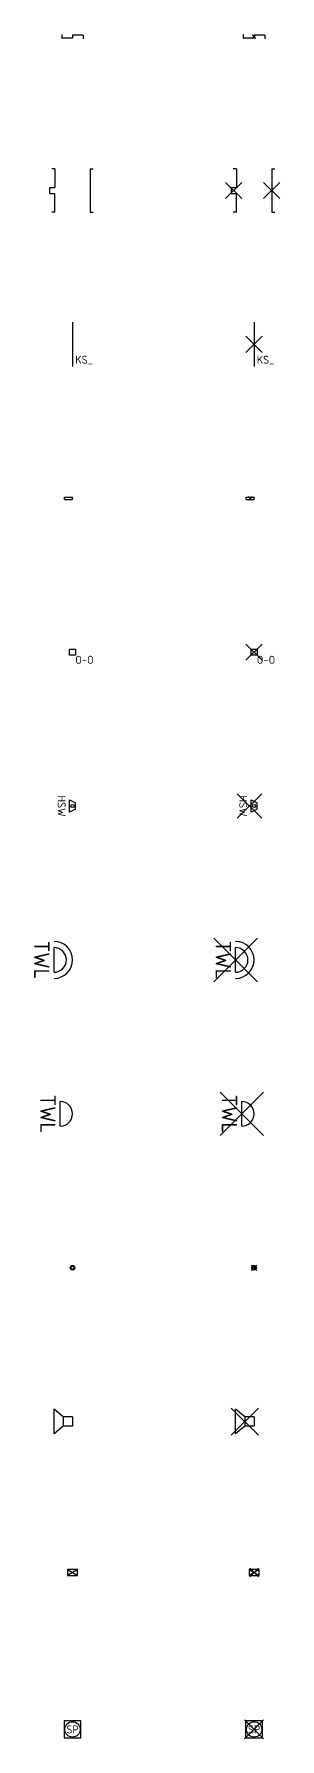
# Model space of a CAD drawing. Header units: metres. Extents: x -3 to 7, y 0 to 220.
# Drawn here: x -1.3 to 6.7, y 164.7 to 220.1 of the extents above; entities that cross this region are included whole.
import ezdxf
from ezdxf.enums import TextEntityAlignment as Align

# ---------------------------------------------------------------- set-up
doc = ezdxf.new("R2010")
doc.units = ezdxf.units.M
doc.styles.add('NLCS-ISO', font='NLCS-ISO.ttf')

# ---------------------------------------------------------------- blocks, each defined once
blk = doc.blocks.new('SIS-PUT_SCHOUW_EK358_550X550')
at = {"flags": 128}
blk.add_lwpolyline([(-0.275, -0.275), (0.275, -0.275), (0.275, 0.275), (-0.275, 0.275)], close=True, dxfattribs=at)
blk.add_circle((0, 0), 0.25)
at = {"style": 'NLCS-ISO'}
blk.add_text('SP', height=0.26, dxfattribs=at).set_placement((0, 0), align=Align.MIDDLE_CENTER)
blk = doc.blocks.new('SIS-RAILAANSLUITBAK')
for p, q in [((-0.165, 0.19), (0.165, 0)), ((0.165, 0.19), (-0.165, 0))]:
    blk.add_line(p, q)
at = {"flags": 128}
blk.add_lwpolyline([(-0.165, 0), (0.165, 0), (0.165, 0.19), (-0.165, 0.19)], close=True, dxfattribs=at)
blk = doc.blocks.new('SIS-SEIN_TWI_AKOESTISCHSIGNAALGEVER-SO')
for p, q in [((-0.6, -0.4), (-0.6, 0.4)), ((-0.3, 0.15), (-0.6, 0.4)), ((0, 0.15), (-0.3, 0.15)), ((-0.3, 0.15), (-0.3, -0.15)), ((0, 0.15), (0, -0.15)), ((-0.3, -0.15), (-0.6, -0.4)), ((0, -0.15), (-0.3, -0.15))]:
    blk.add_line(p, q)
blk = doc.blocks.new('SIS-SEIN_TWI_MAST')
for radius in [0.075, 0.05]:
    blk.add_circle((0, 0), radius)
blk = doc.blocks.new('SIS-SEIN_TWI_VOETGANGER-SO')
blk.add_line((-0.4, -0.4), (-0.4, 0.4))
blk.add_arc((-0.4, 0), 0.4, 270, 90)
at = {"style": 'NLCS-ISO'}
blk.add_text('TWL', height=0.5, rotation=270, dxfattribs=at).set_placement((-0.55, 0), align=Align.TOP_CENTER)
blk = doc.blocks.new('SIS-SEIN_TWI_WEGVERKEER-SO')
blk.add_line((-0.6, -0.4), (-0.6, 0.4))
for radius in [0.6, 0.4]:
    blk.add_arc((-0.6, 0), radius, 270, 90)
at = {"style": 'NLCS-ISO'}
blk.add_text('TWL', height=0.5, rotation=270, dxfattribs=at).set_placement((-0.75, 0), align=Align.TOP_CENTER)
blk = doc.blocks.new('SIS-SEIN_WISSELSTANDSAANWIJZER')
for p, q in [((-0.1, -0.2), (-0.1, 0.2)), ((-0.1, 0.2), (0.1, 0.1)), ((0.1, -0.1), (0.1, 0.1)), ((0.1, -0.1), (-0.1, -0.2))]:
    blk.add_line(p, q)
blk.add_circle((0, 0), 0.05)
at = {"style": 'NLCS-ISO'}
blk.add_text('HSW', height=0.26, rotation=270, dxfattribs=at).set_placement((-0.225, 0), align=Align.TOP_CENTER)
blk = doc.blocks.new('SIS-SPOORSTROOMLOOPKAST')
at = {"flags": 128}
blk.add_lwpolyline([(-0.1, 0.1), (0.101, 0.1), (0.101, -0.1), (-0.1, -0.1)], close=True, dxfattribs=at)
at = {"style": 'NLCS-ISO'}
blk.add_text('O-O', height=0.26, dxfattribs=at).set_placement((0.09, -0.377))
blk = doc.blocks.new('SIS-VERBINDER_EINDVERBINDER')
h = blk.add_hatch(color=256)
edge = h.paths.add_edge_path(flags=0)
edge.add_arc((0.011, 0.041), 0.003, 0, 360)
h = blk.add_hatch(color=256)
edge = h.paths.add_edge_path(flags=0)
edge.add_arc((0.011, -0.041), 0.003, 0, 360)
for p, q in [((-0.26, -0.04), (-0.26, 0.04)), ((-0.26, 0.04), (-0.011, 0.04)), ((-0.011, -0.04), (0.011, 0.041)), ((0.011, -0.041), (-0.011, 0.04)), ((-0.26, -0.04), (-0.011, -0.04))]:
    blk.add_line(p, q)
blk = doc.blocks.new('SIS-VERBINDER_KORTSLUITER')
blk.add_line((0, 0.717), (0, -0.718))
at = {"style": 'NLCS-ISO'}
blk.add_text('KS_', height=0.26, dxfattribs=at).set_placement((0.09, -0.628))
blk = doc.blocks.new('SIS-VERBINDER_KORTSLUITER_HW61')
for p, q in [((-0.575, 0.7), (-0.675, 0.7)), ((-0.575, 0.7), (-0.575, 0.098)), ((0.575, 0.7), (0.575, -0.7)), ((0.575, 0.7), (0.675, 0.7)), ((-0.745, 0.098), (-0.745, -0.098)), ((-0.745, 0.098), (-0.575, 0.098)), ((-0.745, -0.098), (-0.575, -0.098)), ((-0.575, -0.7), (-0.575, -0.098)), ((-0.575, -0.7), (-0.675, -0.7)), ((0.575, -0.7), (0.675, -0.7))]:
    blk.add_line(p, q)
blk = doc.blocks.new('SIS-VERBINDER_S VERBINDER')
h = blk.add_hatch(color=256)
edge = h.paths.add_edge_path(flags=0)
edge.add_arc((-0.34, 0.072), 0.01, 0, 360)
h = blk.add_hatch(color=256)
edge = h.paths.add_edge_path(flags=0)
edge.add_arc((-0.34, -0.072), 0.01, 0, 360)
for p, q in [((-0.35, 0.072), (-0.35, -0.05)), ((0, 0.05), (0, -0.05)), ((0.35, 0.05), (0, 0.05)), ((0.35, 0.05), (0.35, -0.072)), ((0, -0.05), (-0.35, -0.05))]:
    blk.add_line(p, q)
blk = doc.blocks.new('V-SIS-PUT_SCHOUW_EK358_550X550')
for p, q in [((-0.309, -0.309), (0.309, 0.309)), ((0.309, -0.309), (-0.309, 0.309))]:
    blk.add_line(p, q)
at = {"flags": 128}
blk.add_lwpolyline([(-0.275, -0.275), (0.275, -0.275), (0.275, 0.275), (-0.275, 0.275)], close=True, dxfattribs=at)
blk.add_circle((0, 0), 0.25)
at = {"style": 'NLCS-ISO'}
blk.add_text('SP', height=0.26, dxfattribs=at).set_placement((0, 0), align=Align.MIDDLE_CENTER)
blk = doc.blocks.new('V-SIS-RAILAANSLUITBAK')
for p, q in [((-0.165, 0.19), (0.165, 0)), ((0.165, 0.19), (-0.165, 0)), ((-0.141, -0.046), (0.141, 0.236)), ((0.141, -0.046), (-0.141, 0.236))]:
    blk.add_line(p, q)
at = {"flags": 128}
blk.add_lwpolyline([(-0.165, 0), (0.165, 0), (0.165, 0.19), (-0.165, 0.19)], close=True, dxfattribs=at)
blk = doc.blocks.new('V-SIS-SEIN_TWI_AKOESTISCHSIGNAALGEVER-SO')
for p, q in [((-0.742, -0.442), (0.142, 0.442)), ((0.142, -0.442), (-0.742, 0.442)), ((-0.6, -0.4), (-0.6, 0.4)), ((-0.3, 0.15), (-0.6, 0.4)), ((0, 0.15), (-0.3, 0.15)), ((-0.3, 0.15), (-0.3, -0.15)), ((0, 0.15), (0, -0.15)), ((-0.3, -0.15), (-0.6, -0.4)), ((0, -0.15), (-0.3, -0.15))]:
    blk.add_line(p, q)
blk = doc.blocks.new('V-SIS-SEIN_TWI_MAST')
for p, q in [((0.088, -0.088), (-0.088, 0.088)), ((-0.088, -0.088), (0.088, 0.088))]:
    blk.add_line(p, q)
for radius in [0.075, 0.05]:
    blk.add_circle((0, 0), radius)
blk = doc.blocks.new('V-SIS-SEIN_TWI_VOETGANGER-SO')
for p, q in [((-1.107, -0.707), (0.307, 0.707)), ((0.307, -0.707), (-1.107, 0.707)), ((-0.4, -0.4), (-0.4, 0.4))]:
    blk.add_line(p, q)
blk.add_arc((-0.4, 0), 0.4, 270, 90)
at = {"style": 'NLCS-ISO'}
blk.add_text('TWL', height=0.5, rotation=270, dxfattribs=at).set_placement((-0.55, 0), align=Align.TOP_CENTER)
blk = doc.blocks.new('V-SIS-SEIN_TWI_WEGVERKEER-SO')
for p, q in [((-1.307, -0.707), (0.107, 0.707)), ((0.107, -0.707), (-1.307, 0.707)), ((-0.6, -0.4), (-0.6, 0.4))]:
    blk.add_line(p, q)
for radius in [0.6, 0.4]:
    blk.add_arc((-0.6, 0), radius, 270, 90)
at = {"style": 'NLCS-ISO'}
blk.add_text('TWL', height=0.5, rotation=270, dxfattribs=at).set_placement((-0.75, 0), align=Align.TOP_CENTER)
blk = doc.blocks.new('V-SIS-SEIN_WISSELSTANDSAANWIJZER')
for p, q in [((-0.548, -0.398), (0.248, 0.398)), ((0.248, -0.398), (-0.548, 0.398)), ((-0.1, -0.2), (-0.1, 0.2)), ((-0.1, 0.2), (0.1, 0.1)), ((0.1, -0.1), (0.1, 0.1)), ((0.1, -0.1), (-0.1, -0.2))]:
    blk.add_line(p, q)
blk.add_circle((0, 0), 0.05)
at = {"style": 'NLCS-ISO'}
blk.add_text('HSW', height=0.26, rotation=270, dxfattribs=at).set_placement((-0.225, 0), align=Align.TOP_CENTER)
blk = doc.blocks.new('V-SIS-SPOORSTROOMLOOPKAST')
for p, q in [((-0.265, -0.265), (0.265, 0.265)), ((0.265, -0.265), (-0.265, 0.265))]:
    blk.add_line(p, q)
at = {"flags": 128}
blk.add_lwpolyline([(-0.1, 0.1), (0.101, 0.1), (0.101, -0.1), (-0.1, -0.1)], close=True, dxfattribs=at)
at = {"style": 'NLCS-ISO'}
blk.add_text('O-O', height=0.26, dxfattribs=at).set_placement((0.09, -0.377))
blk = doc.blocks.new('V-SIS-VERBINDER_EINDVERBINDER')
h = blk.add_hatch(color=256)
edge = h.paths.add_edge_path(flags=0)
edge.add_arc((0.011, 0.041), 0.003, 0, 360)
h = blk.add_hatch(color=256)
edge = h.paths.add_edge_path(flags=0)
edge.add_arc((0.011, -0.041), 0.003, 0, 360)
for p, q in [((-0.26, -0.04), (-0.26, 0.04)), ((-0.26, 0.04), (-0.011, 0.04)), ((-0.187, -0.062), (-0.063, 0.062)), ((-0.063, -0.062), (-0.187, 0.062)), ((-0.011, -0.04), (0.011, 0.041)), ((0.011, -0.041), (-0.011, 0.04)), ((-0.26, -0.04), (-0.011, -0.04))]:
    blk.add_line(p, q)
blk = doc.blocks.new('V-SIS-VERBINDER_KORTSLUITER')
for p, q in [((0, 0.717), (0, -0.718)), ((-0.265, -0.265), (0.265, 0.265)), ((0.265, -0.265), (-0.265, 0.265))]:
    blk.add_line(p, q)
at = {"style": 'NLCS-ISO'}
blk.add_text('KS_', height=0.26, dxfattribs=at).set_placement((0.09, -0.628))
blk = doc.blocks.new('V-SIS-VERBINDER_KORTSLUITER_HW61')
for p, q in [((-0.575, 0.7), (-0.675, 0.7)), ((-0.575, 0.7), (-0.575, 0.098)), ((0.575, 0.7), (0.575, -0.7)), ((0.575, 0.7), (0.675, 0.7)), ((-0.395, -0.265), (-0.925, 0.265)), ((-0.925, -0.265), (-0.395, 0.265)), ((-0.745, 0.098), (-0.745, -0.098)), ((-0.745, 0.098), (-0.575, 0.098)), ((0.31, -0.265), (0.84, 0.265)), ((0.84, -0.265), (0.31, 0.265)), ((-0.745, -0.098), (-0.575, -0.098)), ((-0.575, -0.7), (-0.575, -0.098)), ((-0.575, -0.7), (-0.675, -0.7)), ((0.575, -0.7), (0.675, -0.7))]:
    blk.add_line(p, q)
blk = doc.blocks.new('V-SIS-VERBINDER_S VERBINDER')
h = blk.add_hatch(color=256)
edge = h.paths.add_edge_path(flags=0)
edge.add_arc((-0.34, 0.072), 0.01, 0, 360)
h = blk.add_hatch(color=256)
edge = h.paths.add_edge_path(flags=0)
edge.add_arc((-0.34, -0.072), 0.01, 0, 360)
for p, q in [((-0.35, 0.072), (-0.35, -0.05)), ((-0.062, -0.062), (0.062, 0.062)), ((0.062, -0.062), (-0.062, 0.062)), ((0, 0.05), (0, -0.05)), ((0.35, 0.05), (0, 0.05)), ((0.35, 0.05), (0.35, -0.072)), ((0, -0.05), (-0.35, -0.05))]:
    blk.add_line(p, q)

msp = doc.modelspace()

# ---------------------------------------------------------------- block references
for name, p in [('SIS-VERBINDER_S VERBINDER', (0, 220)), ('V-SIS-VERBINDER_S VERBINDER', (5.902, 220)), ('SIS-VERBINDER_KORTSLUITER_HW61', (0, 215)), ('V-SIS-VERBINDER_KORTSLUITER_HW61', (5.902, 215)), ('SIS-VERBINDER_KORTSLUITER', (0, 210)), ('V-SIS-VERBINDER_KORTSLUITER', (5.902, 210)), ('SIS-VERBINDER_EINDVERBINDER', (0, 205)), ('V-SIS-VERBINDER_EINDVERBINDER', (5.902, 205)), ('SIS-SPOORSTROOMLOOPKAST', (0, 200)), ('V-SIS-SPOORSTROOMLOOPKAST', (5.902, 200)), ('SIS-SEIN_WISSELSTANDSAANWIJZER', (0, 195)), ('V-SIS-SEIN_WISSELSTANDSAANWIJZER', (5.902, 195)), ('SIS-SEIN_TWI_WEGVERKEER-SO', (0, 190)), ('V-SIS-SEIN_TWI_WEGVERKEER-SO', (5.902, 190)), ('SIS-SEIN_TWI_VOETGANGER-SO', (0, 185)), ('V-SIS-SEIN_TWI_VOETGANGER-SO', (5.902, 185)), ('SIS-SEIN_TWI_MAST', (0, 180)), ('V-SIS-SEIN_TWI_MAST', (5.902, 180)), ('SIS-SEIN_TWI_AKOESTISCHSIGNAALGEVER-SO', (0, 175)), ('V-SIS-SEIN_TWI_AKOESTISCHSIGNAALGEVER-SO', (5.902, 175)), ('SIS-RAILAANSLUITBAK', (0, 170)), ('V-SIS-RAILAANSLUITBAK', (5.902, 170)), ('SIS-PUT_SCHOUW_EK358_550X550', (0, 165)), ('V-SIS-PUT_SCHOUW_EK358_550X550', (5.902, 165))]:
    msp.add_blockref(name, p)

doc.saveas('drawing.dxf')
